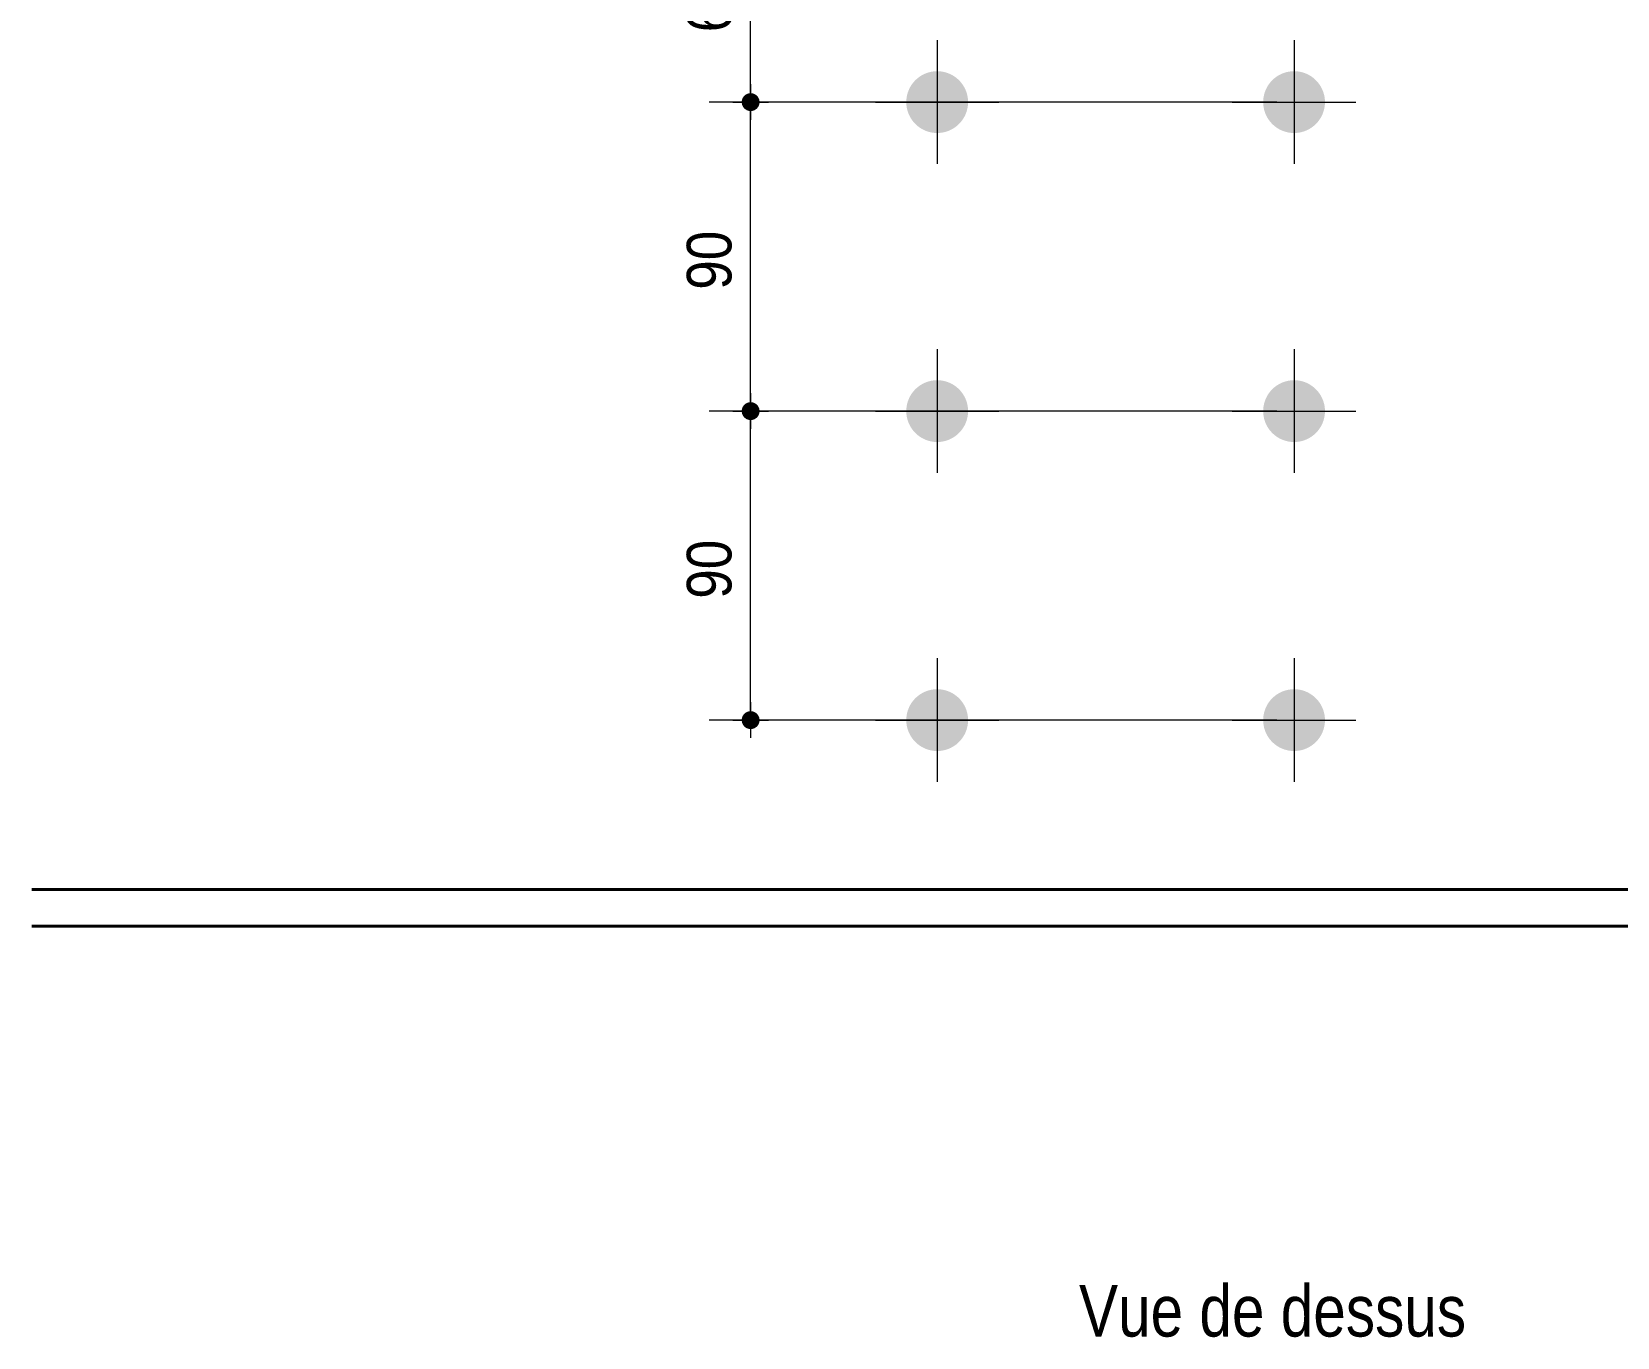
# Model space of a CAD drawing. Header units: millimetres. Extents: x 2 to 410, y 5 to 282.
# Drawn here: x 123.6 to 216, y 142.4 to 218.4 of the extents above; entities that cross this region are included whole.
import ezdxf

# ---------------------------------------------------------------- set-up
doc = ezdxf.new("R2010")
doc.units = ezdxf.units.MM
for name, color, linetype, lineweight in [('Autre type objet', 1, 'Continuous', 0), ('Boulon', 7, 'Continuous', 0), ('Cotation', 7, 'Continuous', 0), ('Piece', 2, 'Continuous', 0)]:
    doc.layers.add(name, color=color, linetype=linetype, lineweight=lineweight)
doc.styles.add('ARIAL', font='ARIAL.TTF')
doc.styles.add('COMIC_SANS_MS', font='COMIC.TTF')

# ---------------------------------------------------------------- blocks, each defined once
blk = doc.blocks.new('*A1')
at = {"layer": 'Boulon'}
for points in [[(178.183, 214.287), (178.181, 214.243), (178.179, 214.199), (178.175, 214.155), (178.17, 214.111), (178.164, 214.067), (178.157, 214.024), (178.149, 213.98), (178.14, 213.937), (178.129, 213.894), (178.118, 213.851), (178.106, 213.809), (178.093, 213.767), (178.078, 213.725), (178.063, 213.684), (178.046, 213.643), (178.029, 213.602), (178.011, 213.562), (177.991, 213.522), (177.971, 213.483), (177.95, 213.444), (177.927, 213.406), (177.904, 213.368), (177.88, 213.331), (177.855, 213.295), (177.829, 213.259), (177.802, 213.224), (177.775, 213.189), (177.746, 213.156), (177.717, 213.123), (177.687, 213.09), (177.656, 213.059), (177.625, 213.028), (177.592, 212.998), (177.559, 212.968), (177.525, 212.94), (177.491, 212.912), (177.456, 212.886), (177.42, 212.86), (177.383, 212.835), (177.346, 212.811), (177.309, 212.787), (177.271, 212.765), (177.232, 212.744), (177.193, 212.724), (177.153, 212.704), (177.113, 212.686), (177.072, 212.668), (177.031, 212.652), (176.99, 212.637), (176.948, 212.622), (176.906, 212.609), (176.863, 212.597), (176.821, 212.585), (176.778, 212.575), (176.735, 212.566), (176.691, 212.558), (176.647, 212.551), (176.604, 212.545), (176.56, 212.54), (176.516, 212.536), (176.472, 212.534), (176.428, 212.532), (176.383, 212.531), (176.339, 212.532), (176.295, 212.534), (176.251, 212.536), (176.207, 212.54), (176.163, 212.545), (176.119, 212.551), (176.076, 212.558), (176.032, 212.566), (175.989, 212.575), (175.946, 212.585), (175.903, 212.597), (175.861, 212.609), (175.819, 212.622), (175.777, 212.637), (175.736, 212.652), (175.695, 212.668), (175.654, 212.686), (175.614, 212.704), (175.574, 212.724), (175.535, 212.744), (175.496, 212.765), (175.458, 212.787), (175.42, 212.811), (175.383, 212.835), (175.347, 212.86), (175.311, 212.886), (175.276, 212.912), (175.241, 212.94), (175.208, 212.968), (175.175, 212.998), (175.142, 213.028), (175.111, 213.059), (175.08, 213.09), (175.05, 213.123), (175.02, 213.156), (174.992, 213.189), (174.964, 213.224), (174.938, 213.259), (174.912, 213.295), (174.887, 213.331), (174.863, 213.368), (174.839, 213.406), (174.817, 213.444), (174.796, 213.483), (174.776, 213.522), (174.756, 213.562), (174.738, 213.602), (174.72, 213.643), (174.704, 213.684), (174.689, 213.725), (174.674, 213.767), (174.661, 213.809), (174.649, 213.851), (174.637, 213.894), (174.627, 213.937), (174.618, 213.98), (174.61, 214.024), (174.603, 214.067), (174.597, 214.111), (174.592, 214.155), (174.588, 214.199), (174.586, 214.243), (174.584, 214.287), (174.583, 214.331), (174.584, 214.376), (174.586, 214.42), (174.588, 214.464), (174.592, 214.508), (174.597, 214.552), (174.603, 214.595), (174.61, 214.639), (174.618, 214.682), (174.627, 214.726), (174.637, 214.769), (174.649, 214.811), (174.661, 214.854), (174.674, 214.896), (174.689, 214.938), (174.704, 214.979), (174.72, 215.02), (174.738, 215.061), (174.756, 215.101), (174.776, 215.141), (174.796, 215.18), (174.817, 215.219), (174.839, 215.257), (174.863, 215.294), (174.887, 215.331), (174.912, 215.368), (174.938, 215.404), (174.964, 215.439), (174.992, 215.473), (175.02, 215.507), (175.05, 215.54), (175.08, 215.573), (175.111, 215.604), (175.142, 215.635), (175.175, 215.665), (175.208, 215.694), (175.241, 215.723), (175.276, 215.75), (175.311, 215.777), (175.347, 215.803), (175.383, 215.828), (175.42, 215.852), (175.458, 215.875), (175.496, 215.897), (175.535, 215.919), (175.574, 215.939), (175.614, 215.959), (175.654, 215.977), (175.695, 215.994), (175.736, 216.011), (175.777, 216.026), (175.819, 216.04), (175.861, 216.054), (175.903, 216.066), (175.946, 216.077), (175.989, 216.088), (176.032, 216.097), (176.076, 216.105), (176.119, 216.112), (176.163, 216.118), (176.207, 216.123), (176.251, 216.126), (176.295, 216.129), (176.339, 216.131), (176.383, 216.131), (176.428, 216.131), (176.472, 216.129), (176.516, 216.126), (176.56, 216.123), (176.604, 216.118), (176.647, 216.112), (176.691, 216.105), (176.735, 216.097), (176.778, 216.088), (176.821, 216.077), (176.863, 216.066), (176.906, 216.054), (176.948, 216.04), (176.99, 216.026), (177.031, 216.011), (177.072, 215.994), (177.113, 215.977), (177.153, 215.959), (177.193, 215.939), (177.232, 215.919), (177.271, 215.897), (177.309, 215.875), (177.346, 215.852), (177.383, 215.828), (177.42, 215.803), (177.456, 215.777), (177.491, 215.75), (177.525, 215.723), (177.559, 215.694), (177.592, 215.665), (177.625, 215.635), (177.656, 215.604), (177.687, 215.573), (177.717, 215.54), (177.746, 215.507), (177.775, 215.473), (177.802, 215.439), (177.829, 215.404), (177.855, 215.368), (177.88, 215.331), (177.904, 215.294), (177.927, 215.257), (177.95, 215.219), (177.971, 215.18), (177.991, 215.141), (178.011, 215.101), (178.029, 215.061), (178.046, 215.02), (178.063, 214.979), (178.078, 214.938), (178.093, 214.896), (178.106, 214.854), (178.118, 214.811), (178.129, 214.769), (178.14, 214.726), (178.149, 214.682), (178.157, 214.639), (178.164, 214.595), (178.17, 214.552), (178.175, 214.508), (178.179, 214.464), (178.181, 214.42), (178.183, 214.376), (178.183, 214.331)], [(178.183, 196.287), (178.181, 196.243), (178.179, 196.199), (178.175, 196.155), (178.17, 196.111), (178.164, 196.067), (178.157, 196.024), (178.149, 195.98), (178.14, 195.937), (178.129, 195.894), (178.118, 195.851), (178.106, 195.809), (178.093, 195.767), (178.078, 195.725), (178.063, 195.684), (178.046, 195.643), (178.029, 195.602), (178.011, 195.562), (177.991, 195.522), (177.971, 195.483), (177.95, 195.444), (177.927, 195.406), (177.904, 195.368), (177.88, 195.331), (177.855, 195.295), (177.829, 195.259), (177.802, 195.224), (177.775, 195.189), (177.746, 195.156), (177.717, 195.123), (177.687, 195.09), (177.656, 195.059), (177.625, 195.028), (177.592, 194.998), (177.559, 194.968), (177.525, 194.94), (177.491, 194.912), (177.456, 194.886), (177.42, 194.86), (177.383, 194.835), (177.346, 194.811), (177.309, 194.787), (177.271, 194.765), (177.232, 194.744), (177.193, 194.724), (177.153, 194.704), (177.113, 194.686), (177.072, 194.668), (177.031, 194.652), (176.99, 194.637), (176.948, 194.622), (176.906, 194.609), (176.863, 194.597), (176.821, 194.585), (176.778, 194.575), (176.735, 194.566), (176.691, 194.558), (176.647, 194.551), (176.604, 194.545), (176.56, 194.54), (176.516, 194.536), (176.472, 194.534), (176.428, 194.532), (176.383, 194.531), (176.339, 194.532), (176.295, 194.534), (176.251, 194.536), (176.207, 194.54), (176.163, 194.545), (176.119, 194.551), (176.076, 194.558), (176.032, 194.566), (175.989, 194.575), (175.946, 194.585), (175.903, 194.597), (175.861, 194.609), (175.819, 194.622), (175.777, 194.637), (175.736, 194.652), (175.695, 194.668), (175.654, 194.686), (175.614, 194.704), (175.574, 194.724), (175.535, 194.744), (175.496, 194.765), (175.458, 194.787), (175.42, 194.811), (175.383, 194.835), (175.347, 194.86), (175.311, 194.886), (175.276, 194.912), (175.241, 194.94), (175.208, 194.968), (175.175, 194.998), (175.142, 195.028), (175.111, 195.059), (175.08, 195.09), (175.05, 195.123), (175.02, 195.156), (174.992, 195.189), (174.964, 195.224), (174.938, 195.259), (174.912, 195.295), (174.887, 195.331), (174.863, 195.368), (174.839, 195.406), (174.817, 195.444), (174.796, 195.483), (174.776, 195.522), (174.756, 195.562), (174.738, 195.602), (174.72, 195.643), (174.704, 195.684), (174.689, 195.725), (174.674, 195.767), (174.661, 195.809), (174.649, 195.851), (174.637, 195.894), (174.627, 195.937), (174.618, 195.98), (174.61, 196.024), (174.603, 196.067), (174.597, 196.111), (174.592, 196.155), (174.588, 196.199), (174.586, 196.243), (174.584, 196.287), (174.583, 196.331), (174.584, 196.376), (174.586, 196.42), (174.588, 196.464), (174.592, 196.508), (174.597, 196.552), (174.603, 196.595), (174.61, 196.639), (174.618, 196.682), (174.627, 196.726), (174.637, 196.769), (174.649, 196.811), (174.661, 196.854), (174.674, 196.896), (174.689, 196.938), (174.704, 196.979), (174.72, 197.02), (174.738, 197.061), (174.756, 197.101), (174.776, 197.141), (174.796, 197.18), (174.817, 197.219), (174.839, 197.257), (174.863, 197.294), (174.887, 197.331), (174.912, 197.368), (174.938, 197.404), (174.964, 197.439), (174.992, 197.473), (175.02, 197.507), (175.05, 197.54), (175.08, 197.573), (175.111, 197.604), (175.142, 197.635), (175.175, 197.665), (175.208, 197.694), (175.241, 197.723), (175.276, 197.75), (175.311, 197.777), (175.347, 197.803), (175.383, 197.828), (175.42, 197.852), (175.458, 197.875), (175.496, 197.897), (175.535, 197.919), (175.574, 197.939), (175.614, 197.959), (175.654, 197.977), (175.695, 197.994), (175.736, 198.011), (175.777, 198.026), (175.819, 198.04), (175.861, 198.054), (175.903, 198.066), (175.946, 198.077), (175.989, 198.088), (176.032, 198.097), (176.076, 198.105), (176.119, 198.112), (176.163, 198.118), (176.207, 198.123), (176.251, 198.126), (176.295, 198.129), (176.339, 198.131), (176.383, 198.131), (176.428, 198.131), (176.472, 198.129), (176.516, 198.126), (176.56, 198.123), (176.604, 198.118), (176.647, 198.112), (176.691, 198.105), (176.735, 198.097), (176.778, 198.088), (176.821, 198.077), (176.863, 198.066), (176.906, 198.054), (176.948, 198.04), (176.99, 198.026), (177.031, 198.011), (177.072, 197.994), (177.113, 197.977), (177.153, 197.959), (177.193, 197.939), (177.232, 197.919), (177.271, 197.897), (177.309, 197.875), (177.346, 197.852), (177.383, 197.828), (177.42, 197.803), (177.456, 197.777), (177.491, 197.75), (177.525, 197.723), (177.559, 197.694), (177.592, 197.665), (177.625, 197.635), (177.656, 197.604), (177.687, 197.573), (177.717, 197.54), (177.746, 197.507), (177.775, 197.473), (177.802, 197.439), (177.829, 197.404), (177.855, 197.368), (177.88, 197.331), (177.904, 197.294), (177.927, 197.257), (177.95, 197.219), (177.971, 197.18), (177.991, 197.141), (178.011, 197.101), (178.029, 197.061), (178.046, 197.02), (178.063, 196.979), (178.078, 196.938), (178.093, 196.896), (178.106, 196.854), (178.118, 196.811), (178.129, 196.769), (178.14, 196.726), (178.149, 196.682), (178.157, 196.639), (178.164, 196.595), (178.17, 196.552), (178.175, 196.508), (178.179, 196.464), (178.181, 196.42), (178.183, 196.376), (178.183, 196.331)], [(178.183, 178.287), (178.181, 178.243), (178.179, 178.199), (178.175, 178.155), (178.17, 178.111), (178.164, 178.067), (178.157, 178.024), (178.149, 177.98), (178.14, 177.937), (178.129, 177.894), (178.118, 177.851), (178.106, 177.809), (178.093, 177.767), (178.078, 177.725), (178.063, 177.684), (178.046, 177.643), (178.029, 177.602), (178.011, 177.562), (177.991, 177.522), (177.971, 177.483), (177.95, 177.444), (177.927, 177.406), (177.904, 177.368), (177.88, 177.331), (177.855, 177.295), (177.829, 177.259), (177.802, 177.224), (177.775, 177.189), (177.746, 177.156), (177.717, 177.123), (177.687, 177.09), (177.656, 177.059), (177.625, 177.028), (177.592, 176.998), (177.559, 176.968), (177.525, 176.94), (177.491, 176.912), (177.456, 176.886), (177.42, 176.86), (177.383, 176.835), (177.346, 176.811), (177.309, 176.787), (177.271, 176.765), (177.232, 176.744), (177.193, 176.724), (177.153, 176.704), (177.113, 176.686), (177.072, 176.668), (177.031, 176.652), (176.99, 176.637), (176.948, 176.622), (176.906, 176.609), (176.863, 176.597), (176.821, 176.585), (176.778, 176.575), (176.735, 176.566), (176.691, 176.558), (176.647, 176.551), (176.604, 176.545), (176.56, 176.54), (176.516, 176.536), (176.472, 176.534), (176.428, 176.532), (176.383, 176.531), (176.339, 176.532), (176.295, 176.534), (176.251, 176.536), (176.207, 176.54), (176.163, 176.545), (176.119, 176.551), (176.076, 176.558), (176.032, 176.566), (175.989, 176.575), (175.946, 176.585), (175.903, 176.597), (175.861, 176.609), (175.819, 176.622), (175.777, 176.637), (175.736, 176.652), (175.695, 176.668), (175.654, 176.686), (175.614, 176.704), (175.574, 176.724), (175.535, 176.744), (175.496, 176.765), (175.458, 176.787), (175.42, 176.811), (175.383, 176.835), (175.347, 176.86), (175.311, 176.886), (175.276, 176.912), (175.241, 176.94), (175.208, 176.968), (175.175, 176.998), (175.142, 177.028), (175.111, 177.059), (175.08, 177.09), (175.05, 177.123), (175.02, 177.156), (174.992, 177.189), (174.964, 177.224), (174.938, 177.259), (174.912, 177.295), (174.887, 177.331), (174.863, 177.368), (174.839, 177.406), (174.817, 177.444), (174.796, 177.483), (174.776, 177.522), (174.756, 177.562), (174.738, 177.602), (174.72, 177.643), (174.704, 177.684), (174.689, 177.725), (174.674, 177.767), (174.661, 177.809), (174.649, 177.851), (174.637, 177.894), (174.627, 177.937), (174.618, 177.98), (174.61, 178.024), (174.603, 178.067), (174.597, 178.111), (174.592, 178.155), (174.588, 178.199), (174.586, 178.243), (174.584, 178.287), (174.583, 178.331), (174.584, 178.376), (174.586, 178.42), (174.588, 178.464), (174.592, 178.508), (174.597, 178.552), (174.603, 178.595), (174.61, 178.639), (174.618, 178.682), (174.627, 178.726), (174.637, 178.769), (174.649, 178.811), (174.661, 178.854), (174.674, 178.896), (174.689, 178.938), (174.704, 178.979), (174.72, 179.02), (174.738, 179.061), (174.756, 179.101), (174.776, 179.141), (174.796, 179.18), (174.817, 179.219), (174.839, 179.257), (174.863, 179.294), (174.887, 179.331), (174.912, 179.368), (174.938, 179.404), (174.964, 179.439), (174.992, 179.473), (175.02, 179.507), (175.05, 179.54), (175.08, 179.573), (175.111, 179.604), (175.142, 179.635), (175.175, 179.665), (175.208, 179.694), (175.241, 179.723), (175.276, 179.75), (175.311, 179.777), (175.347, 179.803), (175.383, 179.828), (175.42, 179.852), (175.458, 179.875), (175.496, 179.897), (175.535, 179.919), (175.574, 179.939), (175.614, 179.959), (175.654, 179.977), (175.695, 179.994), (175.736, 180.011), (175.777, 180.026), (175.819, 180.04), (175.861, 180.054), (175.903, 180.066), (175.946, 180.077), (175.989, 180.088), (176.032, 180.097), (176.076, 180.105), (176.119, 180.112), (176.163, 180.118), (176.207, 180.123), (176.251, 180.126), (176.295, 180.129), (176.339, 180.131), (176.383, 180.131), (176.428, 180.131), (176.472, 180.129), (176.516, 180.126), (176.56, 180.123), (176.604, 180.118), (176.647, 180.112), (176.691, 180.105), (176.735, 180.097), (176.778, 180.088), (176.821, 180.077), (176.863, 180.066), (176.906, 180.054), (176.948, 180.04), (176.99, 180.026), (177.031, 180.011), (177.072, 179.994), (177.113, 179.977), (177.153, 179.959), (177.193, 179.939), (177.232, 179.919), (177.271, 179.897), (177.309, 179.875), (177.346, 179.852), (177.383, 179.828), (177.42, 179.803), (177.456, 179.777), (177.491, 179.75), (177.525, 179.723), (177.559, 179.694), (177.592, 179.665), (177.625, 179.635), (177.656, 179.604), (177.687, 179.573), (177.717, 179.54), (177.746, 179.507), (177.775, 179.473), (177.802, 179.439), (177.829, 179.404), (177.855, 179.368), (177.88, 179.331), (177.904, 179.294), (177.927, 179.257), (177.95, 179.219), (177.971, 179.18), (177.991, 179.141), (178.011, 179.101), (178.029, 179.061), (178.046, 179.02), (178.063, 178.979), (178.078, 178.938), (178.093, 178.896), (178.106, 178.854), (178.118, 178.811), (178.129, 178.769), (178.14, 178.726), (178.149, 178.682), (178.157, 178.639), (178.164, 178.595), (178.17, 178.552), (178.175, 178.508), (178.179, 178.464), (178.181, 178.42), (178.183, 178.376), (178.183, 178.331)]]:
    blk.add_hatch(color=256, dxfattribs=at).paths.add_polyline_path(points, flags=17)
at = {"layer": 'Boulon', "linetype": 'Continuous', "lineweight": 0}
for p, q in [((176.383, 217.931), (176.383, 210.731)), ((172.783, 214.331), (179.983, 214.331)), ((176.383, 199.931), (176.383, 192.731)), ((172.783, 196.331), (179.983, 196.331)), ((176.383, 181.931), (176.383, 174.731)), ((172.783, 178.331), (179.983, 178.331))]:
    blk.add_line(p, q, dxfattribs=at)
blk = doc.blocks.new('*A2')
at = {"layer": 'Boulon'}
for points in [[(198.983, 214.287), (198.981, 214.243), (198.979, 214.199), (198.975, 214.155), (198.97, 214.111), (198.964, 214.067), (198.957, 214.024), (198.949, 213.98), (198.94, 213.937), (198.929, 213.894), (198.918, 213.851), (198.906, 213.809), (198.893, 213.767), (198.878, 213.725), (198.863, 213.684), (198.846, 213.643), (198.829, 213.602), (198.811, 213.562), (198.791, 213.522), (198.771, 213.483), (198.75, 213.444), (198.727, 213.406), (198.704, 213.368), (198.68, 213.331), (198.655, 213.295), (198.629, 213.259), (198.602, 213.224), (198.575, 213.189), (198.546, 213.156), (198.517, 213.123), (198.487, 213.09), (198.456, 213.059), (198.425, 213.028), (198.392, 212.998), (198.359, 212.968), (198.325, 212.94), (198.291, 212.912), (198.256, 212.886), (198.22, 212.86), (198.183, 212.835), (198.146, 212.811), (198.109, 212.787), (198.071, 212.765), (198.032, 212.744), (197.993, 212.724), (197.953, 212.704), (197.913, 212.686), (197.872, 212.668), (197.831, 212.652), (197.79, 212.637), (197.748, 212.622), (197.706, 212.609), (197.663, 212.597), (197.621, 212.585), (197.578, 212.575), (197.535, 212.566), (197.491, 212.558), (197.447, 212.551), (197.404, 212.545), (197.36, 212.54), (197.316, 212.536), (197.272, 212.534), (197.228, 212.532), (197.183, 212.531), (197.139, 212.532), (197.095, 212.534), (197.051, 212.536), (197.007, 212.54), (196.963, 212.545), (196.919, 212.551), (196.876, 212.558), (196.832, 212.566), (196.789, 212.575), (196.746, 212.585), (196.703, 212.597), (196.661, 212.609), (196.619, 212.622), (196.577, 212.637), (196.536, 212.652), (196.495, 212.668), (196.454, 212.686), (196.414, 212.704), (196.374, 212.724), (196.335, 212.744), (196.296, 212.765), (196.258, 212.787), (196.22, 212.811), (196.183, 212.835), (196.147, 212.86), (196.111, 212.886), (196.076, 212.912), (196.041, 212.94), (196.008, 212.968), (195.975, 212.998), (195.942, 213.028), (195.911, 213.059), (195.88, 213.09), (195.85, 213.123), (195.82, 213.156), (195.792, 213.189), (195.764, 213.224), (195.738, 213.259), (195.712, 213.295), (195.687, 213.331), (195.663, 213.368), (195.639, 213.406), (195.617, 213.444), (195.596, 213.483), (195.576, 213.522), (195.556, 213.562), (195.538, 213.602), (195.52, 213.643), (195.504, 213.684), (195.489, 213.725), (195.474, 213.767), (195.461, 213.809), (195.449, 213.851), (195.437, 213.894), (195.427, 213.937), (195.418, 213.98), (195.41, 214.024), (195.403, 214.067), (195.397, 214.111), (195.392, 214.155), (195.388, 214.199), (195.386, 214.243), (195.384, 214.287), (195.383, 214.331), (195.384, 214.376), (195.386, 214.42), (195.388, 214.464), (195.392, 214.508), (195.397, 214.552), (195.403, 214.595), (195.41, 214.639), (195.418, 214.682), (195.427, 214.726), (195.437, 214.769), (195.449, 214.811), (195.461, 214.854), (195.474, 214.896), (195.489, 214.938), (195.504, 214.979), (195.52, 215.02), (195.538, 215.061), (195.556, 215.101), (195.576, 215.141), (195.596, 215.18), (195.617, 215.219), (195.639, 215.257), (195.663, 215.294), (195.687, 215.331), (195.712, 215.368), (195.738, 215.404), (195.764, 215.439), (195.792, 215.473), (195.82, 215.507), (195.85, 215.54), (195.88, 215.573), (195.911, 215.604), (195.942, 215.635), (195.975, 215.665), (196.008, 215.694), (196.041, 215.723), (196.076, 215.75), (196.111, 215.777), (196.147, 215.803), (196.183, 215.828), (196.22, 215.852), (196.258, 215.875), (196.296, 215.897), (196.335, 215.919), (196.374, 215.939), (196.414, 215.959), (196.454, 215.977), (196.495, 215.994), (196.536, 216.011), (196.577, 216.026), (196.619, 216.04), (196.661, 216.054), (196.703, 216.066), (196.746, 216.077), (196.789, 216.088), (196.832, 216.097), (196.876, 216.105), (196.919, 216.112), (196.963, 216.118), (197.007, 216.123), (197.051, 216.126), (197.095, 216.129), (197.139, 216.131), (197.183, 216.131), (197.228, 216.131), (197.272, 216.129), (197.316, 216.126), (197.36, 216.123), (197.404, 216.118), (197.447, 216.112), (197.491, 216.105), (197.535, 216.097), (197.578, 216.088), (197.621, 216.077), (197.663, 216.066), (197.706, 216.054), (197.748, 216.04), (197.79, 216.026), (197.831, 216.011), (197.872, 215.994), (197.913, 215.977), (197.953, 215.959), (197.993, 215.939), (198.032, 215.919), (198.071, 215.897), (198.109, 215.875), (198.146, 215.852), (198.183, 215.828), (198.22, 215.803), (198.256, 215.777), (198.291, 215.75), (198.325, 215.723), (198.359, 215.694), (198.392, 215.665), (198.425, 215.635), (198.456, 215.604), (198.487, 215.573), (198.517, 215.54), (198.546, 215.507), (198.575, 215.473), (198.602, 215.439), (198.629, 215.404), (198.655, 215.368), (198.68, 215.331), (198.704, 215.294), (198.727, 215.257), (198.75, 215.219), (198.771, 215.18), (198.791, 215.141), (198.811, 215.101), (198.829, 215.061), (198.846, 215.02), (198.863, 214.979), (198.878, 214.938), (198.893, 214.896), (198.906, 214.854), (198.918, 214.811), (198.929, 214.769), (198.94, 214.726), (198.949, 214.682), (198.957, 214.639), (198.964, 214.595), (198.97, 214.552), (198.975, 214.508), (198.979, 214.464), (198.981, 214.42), (198.983, 214.376), (198.983, 214.331)], [(198.983, 196.287), (198.981, 196.243), (198.979, 196.199), (198.975, 196.155), (198.97, 196.111), (198.964, 196.067), (198.957, 196.024), (198.949, 195.98), (198.94, 195.937), (198.929, 195.894), (198.918, 195.851), (198.906, 195.809), (198.893, 195.767), (198.878, 195.725), (198.863, 195.684), (198.846, 195.643), (198.829, 195.602), (198.811, 195.562), (198.791, 195.522), (198.771, 195.483), (198.75, 195.444), (198.727, 195.406), (198.704, 195.368), (198.68, 195.331), (198.655, 195.295), (198.629, 195.259), (198.602, 195.224), (198.575, 195.189), (198.546, 195.156), (198.517, 195.123), (198.487, 195.09), (198.456, 195.059), (198.425, 195.028), (198.392, 194.998), (198.359, 194.968), (198.325, 194.94), (198.291, 194.912), (198.256, 194.886), (198.22, 194.86), (198.183, 194.835), (198.146, 194.811), (198.109, 194.787), (198.071, 194.765), (198.032, 194.744), (197.993, 194.724), (197.953, 194.704), (197.913, 194.686), (197.872, 194.668), (197.831, 194.652), (197.79, 194.637), (197.748, 194.622), (197.706, 194.609), (197.663, 194.597), (197.621, 194.585), (197.578, 194.575), (197.535, 194.566), (197.491, 194.558), (197.447, 194.551), (197.404, 194.545), (197.36, 194.54), (197.316, 194.536), (197.272, 194.534), (197.228, 194.532), (197.183, 194.531), (197.139, 194.532), (197.095, 194.534), (197.051, 194.536), (197.007, 194.54), (196.963, 194.545), (196.919, 194.551), (196.876, 194.558), (196.832, 194.566), (196.789, 194.575), (196.746, 194.585), (196.703, 194.597), (196.661, 194.609), (196.619, 194.622), (196.577, 194.637), (196.536, 194.652), (196.495, 194.668), (196.454, 194.686), (196.414, 194.704), (196.374, 194.724), (196.335, 194.744), (196.296, 194.765), (196.258, 194.787), (196.22, 194.811), (196.183, 194.835), (196.147, 194.86), (196.111, 194.886), (196.076, 194.912), (196.041, 194.94), (196.008, 194.968), (195.975, 194.998), (195.942, 195.028), (195.911, 195.059), (195.88, 195.09), (195.85, 195.123), (195.82, 195.156), (195.792, 195.189), (195.764, 195.224), (195.738, 195.259), (195.712, 195.295), (195.687, 195.331), (195.663, 195.368), (195.639, 195.406), (195.617, 195.444), (195.596, 195.483), (195.576, 195.522), (195.556, 195.562), (195.538, 195.602), (195.52, 195.643), (195.504, 195.684), (195.489, 195.725), (195.474, 195.767), (195.461, 195.809), (195.449, 195.851), (195.437, 195.894), (195.427, 195.937), (195.418, 195.98), (195.41, 196.024), (195.403, 196.067), (195.397, 196.111), (195.392, 196.155), (195.388, 196.199), (195.386, 196.243), (195.384, 196.287), (195.383, 196.331), (195.384, 196.376), (195.386, 196.42), (195.388, 196.464), (195.392, 196.508), (195.397, 196.552), (195.403, 196.595), (195.41, 196.639), (195.418, 196.682), (195.427, 196.726), (195.437, 196.769), (195.449, 196.811), (195.461, 196.854), (195.474, 196.896), (195.489, 196.938), (195.504, 196.979), (195.52, 197.02), (195.538, 197.061), (195.556, 197.101), (195.576, 197.141), (195.596, 197.18), (195.617, 197.219), (195.639, 197.257), (195.663, 197.294), (195.687, 197.331), (195.712, 197.368), (195.738, 197.404), (195.764, 197.439), (195.792, 197.473), (195.82, 197.507), (195.85, 197.54), (195.88, 197.573), (195.911, 197.604), (195.942, 197.635), (195.975, 197.665), (196.008, 197.694), (196.041, 197.723), (196.076, 197.75), (196.111, 197.777), (196.147, 197.803), (196.183, 197.828), (196.22, 197.852), (196.258, 197.875), (196.296, 197.897), (196.335, 197.919), (196.374, 197.939), (196.414, 197.959), (196.454, 197.977), (196.495, 197.994), (196.536, 198.011), (196.577, 198.026), (196.619, 198.04), (196.661, 198.054), (196.703, 198.066), (196.746, 198.077), (196.789, 198.088), (196.832, 198.097), (196.876, 198.105), (196.919, 198.112), (196.963, 198.118), (197.007, 198.123), (197.051, 198.126), (197.095, 198.129), (197.139, 198.131), (197.183, 198.131), (197.228, 198.131), (197.272, 198.129), (197.316, 198.126), (197.36, 198.123), (197.404, 198.118), (197.447, 198.112), (197.491, 198.105), (197.535, 198.097), (197.578, 198.088), (197.621, 198.077), (197.663, 198.066), (197.706, 198.054), (197.748, 198.04), (197.79, 198.026), (197.831, 198.011), (197.872, 197.994), (197.913, 197.977), (197.953, 197.959), (197.993, 197.939), (198.032, 197.919), (198.071, 197.897), (198.109, 197.875), (198.146, 197.852), (198.183, 197.828), (198.22, 197.803), (198.256, 197.777), (198.291, 197.75), (198.325, 197.723), (198.359, 197.694), (198.392, 197.665), (198.425, 197.635), (198.456, 197.604), (198.487, 197.573), (198.517, 197.54), (198.546, 197.507), (198.575, 197.473), (198.602, 197.439), (198.629, 197.404), (198.655, 197.368), (198.68, 197.331), (198.704, 197.294), (198.727, 197.257), (198.75, 197.219), (198.771, 197.18), (198.791, 197.141), (198.811, 197.101), (198.829, 197.061), (198.846, 197.02), (198.863, 196.979), (198.878, 196.938), (198.893, 196.896), (198.906, 196.854), (198.918, 196.811), (198.929, 196.769), (198.94, 196.726), (198.949, 196.682), (198.957, 196.639), (198.964, 196.595), (198.97, 196.552), (198.975, 196.508), (198.979, 196.464), (198.981, 196.42), (198.983, 196.376), (198.983, 196.331)], [(198.983, 178.287), (198.981, 178.243), (198.979, 178.199), (198.975, 178.155), (198.97, 178.111), (198.964, 178.067), (198.957, 178.024), (198.949, 177.98), (198.94, 177.937), (198.929, 177.894), (198.918, 177.851), (198.906, 177.809), (198.893, 177.767), (198.878, 177.725), (198.863, 177.684), (198.846, 177.643), (198.829, 177.602), (198.811, 177.562), (198.791, 177.522), (198.771, 177.483), (198.75, 177.444), (198.727, 177.406), (198.704, 177.368), (198.68, 177.331), (198.655, 177.295), (198.629, 177.259), (198.602, 177.224), (198.575, 177.189), (198.546, 177.156), (198.517, 177.123), (198.487, 177.09), (198.456, 177.059), (198.425, 177.028), (198.392, 176.998), (198.359, 176.968), (198.325, 176.94), (198.291, 176.912), (198.256, 176.886), (198.22, 176.86), (198.183, 176.835), (198.146, 176.811), (198.109, 176.787), (198.071, 176.765), (198.032, 176.744), (197.993, 176.724), (197.953, 176.704), (197.913, 176.686), (197.872, 176.668), (197.831, 176.652), (197.79, 176.637), (197.748, 176.622), (197.706, 176.609), (197.663, 176.597), (197.621, 176.585), (197.578, 176.575), (197.535, 176.566), (197.491, 176.558), (197.447, 176.551), (197.404, 176.545), (197.36, 176.54), (197.316, 176.536), (197.272, 176.534), (197.228, 176.532), (197.183, 176.531), (197.139, 176.532), (197.095, 176.534), (197.051, 176.536), (197.007, 176.54), (196.963, 176.545), (196.919, 176.551), (196.876, 176.558), (196.832, 176.566), (196.789, 176.575), (196.746, 176.585), (196.703, 176.597), (196.661, 176.609), (196.619, 176.622), (196.577, 176.637), (196.536, 176.652), (196.495, 176.668), (196.454, 176.686), (196.414, 176.704), (196.374, 176.724), (196.335, 176.744), (196.296, 176.765), (196.258, 176.787), (196.22, 176.811), (196.183, 176.835), (196.147, 176.86), (196.111, 176.886), (196.076, 176.912), (196.041, 176.94), (196.008, 176.968), (195.975, 176.998), (195.942, 177.028), (195.911, 177.059), (195.88, 177.09), (195.85, 177.123), (195.82, 177.156), (195.792, 177.189), (195.764, 177.224), (195.738, 177.259), (195.712, 177.295), (195.687, 177.331), (195.663, 177.368), (195.639, 177.406), (195.617, 177.444), (195.596, 177.483), (195.576, 177.522), (195.556, 177.562), (195.538, 177.602), (195.52, 177.643), (195.504, 177.684), (195.489, 177.725), (195.474, 177.767), (195.461, 177.809), (195.449, 177.851), (195.437, 177.894), (195.427, 177.937), (195.418, 177.98), (195.41, 178.024), (195.403, 178.067), (195.397, 178.111), (195.392, 178.155), (195.388, 178.199), (195.386, 178.243), (195.384, 178.287), (195.383, 178.331), (195.384, 178.376), (195.386, 178.42), (195.388, 178.464), (195.392, 178.508), (195.397, 178.552), (195.403, 178.595), (195.41, 178.639), (195.418, 178.682), (195.427, 178.726), (195.437, 178.769), (195.449, 178.811), (195.461, 178.854), (195.474, 178.896), (195.489, 178.938), (195.504, 178.979), (195.52, 179.02), (195.538, 179.061), (195.556, 179.101), (195.576, 179.141), (195.596, 179.18), (195.617, 179.219), (195.639, 179.257), (195.663, 179.294), (195.687, 179.331), (195.712, 179.368), (195.738, 179.404), (195.764, 179.439), (195.792, 179.473), (195.82, 179.507), (195.85, 179.54), (195.88, 179.573), (195.911, 179.604), (195.942, 179.635), (195.975, 179.665), (196.008, 179.694), (196.041, 179.723), (196.076, 179.75), (196.111, 179.777), (196.147, 179.803), (196.183, 179.828), (196.22, 179.852), (196.258, 179.875), (196.296, 179.897), (196.335, 179.919), (196.374, 179.939), (196.414, 179.959), (196.454, 179.977), (196.495, 179.994), (196.536, 180.011), (196.577, 180.026), (196.619, 180.04), (196.661, 180.054), (196.703, 180.066), (196.746, 180.077), (196.789, 180.088), (196.832, 180.097), (196.876, 180.105), (196.919, 180.112), (196.963, 180.118), (197.007, 180.123), (197.051, 180.126), (197.095, 180.129), (197.139, 180.131), (197.183, 180.131), (197.228, 180.131), (197.272, 180.129), (197.316, 180.126), (197.36, 180.123), (197.404, 180.118), (197.447, 180.112), (197.491, 180.105), (197.535, 180.097), (197.578, 180.088), (197.621, 180.077), (197.663, 180.066), (197.706, 180.054), (197.748, 180.04), (197.79, 180.026), (197.831, 180.011), (197.872, 179.994), (197.913, 179.977), (197.953, 179.959), (197.993, 179.939), (198.032, 179.919), (198.071, 179.897), (198.109, 179.875), (198.146, 179.852), (198.183, 179.828), (198.22, 179.803), (198.256, 179.777), (198.291, 179.75), (198.325, 179.723), (198.359, 179.694), (198.392, 179.665), (198.425, 179.635), (198.456, 179.604), (198.487, 179.573), (198.517, 179.54), (198.546, 179.507), (198.575, 179.473), (198.602, 179.439), (198.629, 179.404), (198.655, 179.368), (198.68, 179.331), (198.704, 179.294), (198.727, 179.257), (198.75, 179.219), (198.771, 179.18), (198.791, 179.141), (198.811, 179.101), (198.829, 179.061), (198.846, 179.02), (198.863, 178.979), (198.878, 178.938), (198.893, 178.896), (198.906, 178.854), (198.918, 178.811), (198.929, 178.769), (198.94, 178.726), (198.949, 178.682), (198.957, 178.639), (198.964, 178.595), (198.97, 178.552), (198.975, 178.508), (198.979, 178.464), (198.981, 178.42), (198.983, 178.376), (198.983, 178.331)]]:
    blk.add_hatch(color=256, dxfattribs=at).paths.add_polyline_path(points, flags=17)
at = {"layer": 'Boulon', "linetype": 'Continuous', "lineweight": 0}
for p, q in [((197.183, 217.931), (197.183, 210.731)), ((193.583, 214.331), (200.783, 214.331)), ((197.183, 199.931), (197.183, 192.731)), ((193.583, 196.331), (200.783, 196.331)), ((197.183, 181.931), (197.183, 174.731)), ((193.583, 178.331), (200.783, 178.331))]:
    blk.add_line(p, q, dxfattribs=at)
blk = doc.blocks.new('*A5')
at = {"layer": 'Piece', "color": 2, "linetype": 'Continuous', "lineweight": 40}
for p, q in [((249.95466, 168.471336), (123.612097, 168.471336)), ((123.612097, 166.331336), (249.95466, 166.331336))]:
    blk.add_line(p, q, dxfattribs=at)
blk = doc.blocks.new('*A29')
at = {"layer": 'Cotation'}
for points in [[(165.487, 195.812), (165.461, 195.814), (165.436, 195.817), (165.411, 195.821), (165.386, 195.827), (165.361, 195.834), (165.337, 195.842), (165.313, 195.851), (165.29, 195.861), (165.267, 195.873), (165.245, 195.885), (165.223, 195.899), (165.202, 195.914), (165.182, 195.929), (165.163, 195.946), (165.145, 195.964), (165.127, 195.982), (165.11, 196.001), (165.095, 196.022), (165.08, 196.042), (165.066, 196.064), (165.054, 196.086), (165.042, 196.109), (165.032, 196.132), (165.023, 196.156), (165.015, 196.18), (165.008, 196.205), (165.002, 196.23), (164.998, 196.255), (164.995, 196.28), (164.993, 196.306), (164.992, 196.331), (164.993, 196.357), (164.995, 196.382), (164.998, 196.408), (165.002, 196.433), (165.008, 196.458), (165.015, 196.482), (165.023, 196.507), (165.032, 196.53), (165.042, 196.554), (165.054, 196.576), (165.066, 196.599), (165.08, 196.62), (165.095, 196.641), (165.11, 196.661), (165.127, 196.681), (165.145, 196.699), (165.163, 196.717), (165.182, 196.733), (165.202, 196.749), (165.223, 196.764), (165.245, 196.777), (165.267, 196.79), (165.29, 196.801), (165.313, 196.812), (165.337, 196.821), (165.361, 196.829), (165.386, 196.836), (165.411, 196.841), (165.436, 196.846), (165.461, 196.849), (165.487, 196.851), (165.512, 196.851), (165.538, 196.851), (165.563, 196.849), (165.589, 196.846), (165.614, 196.841), (165.639, 196.836), (165.663, 196.829), (165.687, 196.821), (165.711, 196.812), (165.735, 196.801), (165.757, 196.79), (165.78, 196.777), (165.801, 196.764), (165.822, 196.749), (165.842, 196.733), (165.861, 196.717), (165.88, 196.699), (165.898, 196.681), (165.914, 196.661), (165.93, 196.641), (165.945, 196.62), (165.958, 196.599), (165.971, 196.576), (165.982, 196.554), (165.993, 196.53), (166.002, 196.507), (166.01, 196.482), (166.017, 196.458), (166.022, 196.433), (166.027, 196.408), (166.03, 196.382), (166.032, 196.357), (166.032, 196.331), (166.032, 196.306), (166.03, 196.28), (166.027, 196.255), (166.022, 196.23), (166.017, 196.205), (166.01, 196.18), (166.002, 196.156), (165.993, 196.132), (165.982, 196.109), (165.971, 196.086), (165.958, 196.064), (165.945, 196.042), (165.93, 196.022), (165.914, 196.001), (165.898, 195.982), (165.88, 195.964), (165.861, 195.946), (165.842, 195.929), (165.822, 195.914), (165.801, 195.899), (165.78, 195.885), (165.757, 195.873), (165.735, 195.861), (165.711, 195.851), (165.687, 195.842), (165.663, 195.834), (165.639, 195.827), (165.614, 195.821), (165.589, 195.817), (165.563, 195.814), (165.538, 195.812), (165.512, 195.811)], [(165.487, 177.812), (165.461, 177.814), (165.436, 177.817), (165.411, 177.821), (165.386, 177.827), (165.361, 177.834), (165.337, 177.842), (165.313, 177.851), (165.29, 177.861), (165.267, 177.873), (165.245, 177.885), (165.223, 177.899), (165.202, 177.914), (165.182, 177.929), (165.163, 177.946), (165.145, 177.964), (165.127, 177.982), (165.11, 178.001), (165.095, 178.022), (165.08, 178.042), (165.066, 178.064), (165.054, 178.086), (165.042, 178.109), (165.032, 178.132), (165.023, 178.156), (165.015, 178.18), (165.008, 178.205), (165.002, 178.23), (164.998, 178.255), (164.995, 178.28), (164.993, 178.306), (164.992, 178.331), (164.993, 178.357), (164.995, 178.382), (164.998, 178.408), (165.002, 178.433), (165.008, 178.458), (165.015, 178.482), (165.023, 178.507), (165.032, 178.53), (165.042, 178.554), (165.054, 178.576), (165.066, 178.599), (165.08, 178.62), (165.095, 178.641), (165.11, 178.661), (165.127, 178.681), (165.145, 178.699), (165.163, 178.717), (165.182, 178.733), (165.202, 178.749), (165.223, 178.764), (165.245, 178.777), (165.267, 178.79), (165.29, 178.801), (165.313, 178.812), (165.337, 178.821), (165.361, 178.829), (165.386, 178.836), (165.411, 178.841), (165.436, 178.846), (165.461, 178.849), (165.487, 178.851), (165.512, 178.851), (165.538, 178.851), (165.563, 178.849), (165.589, 178.846), (165.614, 178.841), (165.639, 178.836), (165.663, 178.829), (165.687, 178.821), (165.711, 178.812), (165.735, 178.801), (165.757, 178.79), (165.78, 178.777), (165.801, 178.764), (165.822, 178.749), (165.842, 178.733), (165.861, 178.717), (165.88, 178.699), (165.898, 178.681), (165.914, 178.661), (165.93, 178.641), (165.945, 178.62), (165.958, 178.599), (165.971, 178.576), (165.982, 178.554), (165.993, 178.53), (166.002, 178.507), (166.01, 178.482), (166.017, 178.458), (166.022, 178.433), (166.027, 178.408), (166.03, 178.382), (166.032, 178.357), (166.032, 178.331), (166.032, 178.306), (166.03, 178.28), (166.027, 178.255), (166.022, 178.23), (166.017, 178.205), (166.01, 178.18), (166.002, 178.156), (165.993, 178.132), (165.982, 178.109), (165.971, 178.086), (165.958, 178.064), (165.945, 178.042), (165.93, 178.022), (165.914, 178.001), (165.898, 177.982), (165.88, 177.964), (165.861, 177.946), (165.842, 177.929), (165.822, 177.914), (165.801, 177.899), (165.78, 177.885), (165.757, 177.873), (165.735, 177.861), (165.711, 177.851), (165.687, 177.842), (165.663, 177.834), (165.639, 177.827), (165.614, 177.821), (165.589, 177.817), (165.563, 177.814), (165.538, 177.812), (165.512, 177.811)]]:
    blk.add_hatch(color=256, dxfattribs=at).paths.add_polyline_path(points, flags=17)
at = {"layer": 'Cotation', "linetype": 'Continuous', "lineweight": 0}
for p, q in [((165.512, 197.371), (165.512, 195.291)), ((165.512, 196.331), (165.512, 197.371)), ((196.183, 196.331), (163.092, 196.331)), ((164.472, 196.331), (166.552, 196.331)), ((165.512, 178.331), (165.512, 196.331)), ((165.512, 179.371), (165.512, 177.291)), ((196.183, 178.331), (163.092, 178.331)), ((164.472, 178.331), (166.552, 178.331)), ((165.512, 178.331), (165.512, 177.291))]:
    blk.add_line(p, q, dxfattribs=at)
at = {"layer": 'Cotation'}
for p in [(165.512, 196.331), (165.512, 178.331)]:
    blk.add_point(p, dxfattribs=at)
at = {"layer": 'Cotation', "style": 'ARIAL', "width": 0.85}
blk.add_text('90', height=2.6, rotation=90.00021, dxfattribs=at).set_placement((164.392, 185.403))
blk = doc.blocks.new('*A30')
at = {"layer": 'Cotation'}
for points in [[(165.487, 213.812), (165.461, 213.814), (165.436, 213.817), (165.411, 213.821), (165.386, 213.827), (165.361, 213.834), (165.337, 213.842), (165.313, 213.851), (165.29, 213.861), (165.267, 213.873), (165.245, 213.885), (165.223, 213.899), (165.202, 213.914), (165.182, 213.929), (165.163, 213.946), (165.145, 213.964), (165.127, 213.982), (165.11, 214.001), (165.095, 214.022), (165.08, 214.042), (165.066, 214.064), (165.054, 214.086), (165.042, 214.109), (165.032, 214.132), (165.023, 214.156), (165.015, 214.18), (165.008, 214.205), (165.002, 214.23), (164.998, 214.255), (164.995, 214.28), (164.993, 214.306), (164.992, 214.331), (164.993, 214.357), (164.995, 214.382), (164.998, 214.408), (165.002, 214.433), (165.008, 214.458), (165.015, 214.482), (165.023, 214.507), (165.032, 214.53), (165.042, 214.554), (165.054, 214.576), (165.066, 214.599), (165.08, 214.62), (165.095, 214.641), (165.11, 214.661), (165.127, 214.681), (165.145, 214.699), (165.163, 214.717), (165.182, 214.733), (165.202, 214.749), (165.223, 214.764), (165.245, 214.777), (165.267, 214.79), (165.29, 214.801), (165.313, 214.812), (165.337, 214.821), (165.361, 214.829), (165.386, 214.836), (165.411, 214.841), (165.436, 214.846), (165.461, 214.849), (165.487, 214.851), (165.512, 214.851), (165.538, 214.851), (165.563, 214.849), (165.589, 214.846), (165.614, 214.841), (165.639, 214.836), (165.663, 214.829), (165.687, 214.821), (165.711, 214.812), (165.735, 214.801), (165.757, 214.79), (165.78, 214.777), (165.801, 214.764), (165.822, 214.749), (165.842, 214.733), (165.861, 214.717), (165.88, 214.699), (165.898, 214.681), (165.914, 214.661), (165.93, 214.641), (165.945, 214.62), (165.958, 214.599), (165.971, 214.576), (165.982, 214.554), (165.993, 214.53), (166.002, 214.507), (166.01, 214.482), (166.017, 214.458), (166.022, 214.433), (166.027, 214.408), (166.03, 214.382), (166.032, 214.357), (166.032, 214.331), (166.032, 214.306), (166.03, 214.28), (166.027, 214.255), (166.022, 214.23), (166.017, 214.205), (166.01, 214.18), (166.002, 214.156), (165.993, 214.132), (165.982, 214.109), (165.971, 214.086), (165.958, 214.064), (165.945, 214.042), (165.93, 214.022), (165.914, 214.001), (165.898, 213.982), (165.88, 213.964), (165.861, 213.946), (165.842, 213.929), (165.822, 213.914), (165.801, 213.899), (165.78, 213.885), (165.757, 213.873), (165.735, 213.861), (165.711, 213.851), (165.687, 213.842), (165.663, 213.834), (165.639, 213.827), (165.614, 213.821), (165.589, 213.817), (165.563, 213.814), (165.538, 213.812), (165.512, 213.811)], [(165.487, 195.812), (165.461, 195.814), (165.436, 195.817), (165.411, 195.821), (165.386, 195.827), (165.361, 195.834), (165.337, 195.842), (165.313, 195.851), (165.29, 195.861), (165.267, 195.873), (165.245, 195.885), (165.223, 195.899), (165.202, 195.914), (165.182, 195.929), (165.163, 195.946), (165.145, 195.964), (165.127, 195.982), (165.11, 196.001), (165.095, 196.022), (165.08, 196.042), (165.066, 196.064), (165.054, 196.086), (165.042, 196.109), (165.032, 196.132), (165.023, 196.156), (165.015, 196.18), (165.008, 196.205), (165.002, 196.23), (164.998, 196.255), (164.995, 196.28), (164.993, 196.306), (164.992, 196.331), (164.993, 196.357), (164.995, 196.382), (164.998, 196.408), (165.002, 196.433), (165.008, 196.458), (165.015, 196.482), (165.023, 196.507), (165.032, 196.53), (165.042, 196.554), (165.054, 196.576), (165.066, 196.599), (165.08, 196.62), (165.095, 196.641), (165.11, 196.661), (165.127, 196.681), (165.145, 196.699), (165.163, 196.717), (165.182, 196.733), (165.202, 196.749), (165.223, 196.764), (165.245, 196.777), (165.267, 196.79), (165.29, 196.801), (165.313, 196.812), (165.337, 196.821), (165.361, 196.829), (165.386, 196.836), (165.411, 196.841), (165.436, 196.846), (165.461, 196.849), (165.487, 196.851), (165.512, 196.851), (165.538, 196.851), (165.563, 196.849), (165.589, 196.846), (165.614, 196.841), (165.639, 196.836), (165.663, 196.829), (165.687, 196.821), (165.711, 196.812), (165.735, 196.801), (165.757, 196.79), (165.78, 196.777), (165.801, 196.764), (165.822, 196.749), (165.842, 196.733), (165.861, 196.717), (165.88, 196.699), (165.898, 196.681), (165.914, 196.661), (165.93, 196.641), (165.945, 196.62), (165.958, 196.599), (165.971, 196.576), (165.982, 196.554), (165.993, 196.53), (166.002, 196.507), (166.01, 196.482), (166.017, 196.458), (166.022, 196.433), (166.027, 196.408), (166.03, 196.382), (166.032, 196.357), (166.032, 196.331), (166.032, 196.306), (166.03, 196.28), (166.027, 196.255), (166.022, 196.23), (166.017, 196.205), (166.01, 196.18), (166.002, 196.156), (165.993, 196.132), (165.982, 196.109), (165.971, 196.086), (165.958, 196.064), (165.945, 196.042), (165.93, 196.022), (165.914, 196.001), (165.898, 195.982), (165.88, 195.964), (165.861, 195.946), (165.842, 195.929), (165.822, 195.914), (165.801, 195.899), (165.78, 195.885), (165.757, 195.873), (165.735, 195.861), (165.711, 195.851), (165.687, 195.842), (165.663, 195.834), (165.639, 195.827), (165.614, 195.821), (165.589, 195.817), (165.563, 195.814), (165.538, 195.812), (165.512, 195.811)]]:
    blk.add_hatch(color=256, dxfattribs=at).paths.add_polyline_path(points, flags=17)
at = {"layer": 'Cotation', "linetype": 'Continuous', "lineweight": 0}
for p, q in [((165.512, 215.371), (165.512, 213.291)), ((165.512, 214.331), (165.512, 215.371)), ((196.183, 214.331), (163.092, 214.331)), ((164.472, 214.331), (166.552, 214.331)), ((165.512, 196.331), (165.512, 214.331)), ((165.512, 197.371), (165.512, 195.291)), ((196.183, 196.331), (163.092, 196.331)), ((164.472, 196.331), (166.552, 196.331)), ((165.512, 196.331), (165.512, 195.291))]:
    blk.add_line(p, q, dxfattribs=at)
at = {"layer": 'Cotation'}
for p in [(165.512, 214.331), (165.512, 196.331)]:
    blk.add_point(p, dxfattribs=at)
at = {"layer": 'Cotation', "style": 'ARIAL', "width": 0.85}
blk.add_text('90', height=2.6, rotation=90.00021, dxfattribs=at).set_placement((164.392, 203.403))
blk = doc.blocks.new('*A31')
at = {"layer": 'Cotation'}
for points in [[(165.487, 225.812), (165.461, 225.814), (165.436, 225.817), (165.411, 225.821), (165.386, 225.827), (165.361, 225.834), (165.337, 225.842), (165.313, 225.851), (165.29, 225.861), (165.267, 225.873), (165.245, 225.885), (165.223, 225.899), (165.202, 225.914), (165.182, 225.929), (165.163, 225.946), (165.145, 225.964), (165.127, 225.982), (165.11, 226.001), (165.095, 226.022), (165.08, 226.042), (165.066, 226.064), (165.054, 226.086), (165.042, 226.109), (165.032, 226.132), (165.023, 226.156), (165.015, 226.18), (165.008, 226.205), (165.002, 226.23), (164.998, 226.255), (164.995, 226.28), (164.993, 226.306), (164.992, 226.331), (164.993, 226.357), (164.995, 226.382), (164.998, 226.408), (165.002, 226.433), (165.008, 226.458), (165.015, 226.482), (165.023, 226.507), (165.032, 226.53), (165.042, 226.554), (165.054, 226.576), (165.066, 226.599), (165.08, 226.62), (165.095, 226.641), (165.11, 226.661), (165.127, 226.681), (165.145, 226.699), (165.163, 226.717), (165.182, 226.733), (165.202, 226.749), (165.223, 226.764), (165.245, 226.777), (165.267, 226.79), (165.29, 226.801), (165.313, 226.812), (165.337, 226.821), (165.361, 226.829), (165.386, 226.836), (165.411, 226.841), (165.436, 226.846), (165.461, 226.849), (165.487, 226.851), (165.512, 226.851), (165.538, 226.851), (165.563, 226.849), (165.589, 226.846), (165.614, 226.841), (165.639, 226.836), (165.663, 226.829), (165.687, 226.821), (165.711, 226.812), (165.735, 226.801), (165.757, 226.79), (165.78, 226.777), (165.801, 226.764), (165.822, 226.749), (165.842, 226.733), (165.861, 226.717), (165.88, 226.699), (165.898, 226.681), (165.914, 226.661), (165.93, 226.641), (165.945, 226.62), (165.958, 226.599), (165.971, 226.576), (165.982, 226.554), (165.993, 226.53), (166.002, 226.507), (166.01, 226.482), (166.017, 226.458), (166.022, 226.433), (166.027, 226.408), (166.03, 226.382), (166.032, 226.357), (166.032, 226.331), (166.032, 226.306), (166.03, 226.28), (166.027, 226.255), (166.022, 226.23), (166.017, 226.205), (166.01, 226.18), (166.002, 226.156), (165.993, 226.132), (165.982, 226.109), (165.971, 226.086), (165.958, 226.064), (165.945, 226.042), (165.93, 226.022), (165.914, 226.001), (165.898, 225.982), (165.88, 225.964), (165.861, 225.946), (165.842, 225.929), (165.822, 225.914), (165.801, 225.899), (165.78, 225.885), (165.757, 225.873), (165.735, 225.861), (165.711, 225.851), (165.687, 225.842), (165.663, 225.834), (165.639, 225.827), (165.614, 225.821), (165.589, 225.817), (165.563, 225.814), (165.538, 225.812), (165.512, 225.811)], [(165.487, 213.812), (165.461, 213.814), (165.436, 213.817), (165.411, 213.821), (165.386, 213.827), (165.361, 213.834), (165.337, 213.842), (165.313, 213.851), (165.29, 213.861), (165.267, 213.873), (165.245, 213.885), (165.223, 213.899), (165.202, 213.914), (165.182, 213.929), (165.163, 213.946), (165.145, 213.964), (165.127, 213.982), (165.11, 214.001), (165.095, 214.022), (165.08, 214.042), (165.066, 214.064), (165.054, 214.086), (165.042, 214.109), (165.032, 214.132), (165.023, 214.156), (165.015, 214.18), (165.008, 214.205), (165.002, 214.23), (164.998, 214.255), (164.995, 214.28), (164.993, 214.306), (164.992, 214.331), (164.993, 214.357), (164.995, 214.382), (164.998, 214.408), (165.002, 214.433), (165.008, 214.458), (165.015, 214.482), (165.023, 214.507), (165.032, 214.53), (165.042, 214.554), (165.054, 214.576), (165.066, 214.599), (165.08, 214.62), (165.095, 214.641), (165.11, 214.661), (165.127, 214.681), (165.145, 214.699), (165.163, 214.717), (165.182, 214.733), (165.202, 214.749), (165.223, 214.764), (165.245, 214.777), (165.267, 214.79), (165.29, 214.801), (165.313, 214.812), (165.337, 214.821), (165.361, 214.829), (165.386, 214.836), (165.411, 214.841), (165.436, 214.846), (165.461, 214.849), (165.487, 214.851), (165.512, 214.851), (165.538, 214.851), (165.563, 214.849), (165.589, 214.846), (165.614, 214.841), (165.639, 214.836), (165.663, 214.829), (165.687, 214.821), (165.711, 214.812), (165.735, 214.801), (165.757, 214.79), (165.78, 214.777), (165.801, 214.764), (165.822, 214.749), (165.842, 214.733), (165.861, 214.717), (165.88, 214.699), (165.898, 214.681), (165.914, 214.661), (165.93, 214.641), (165.945, 214.62), (165.958, 214.599), (165.971, 214.576), (165.982, 214.554), (165.993, 214.53), (166.002, 214.507), (166.01, 214.482), (166.017, 214.458), (166.022, 214.433), (166.027, 214.408), (166.03, 214.382), (166.032, 214.357), (166.032, 214.331), (166.032, 214.306), (166.03, 214.28), (166.027, 214.255), (166.022, 214.23), (166.017, 214.205), (166.01, 214.18), (166.002, 214.156), (165.993, 214.132), (165.982, 214.109), (165.971, 214.086), (165.958, 214.064), (165.945, 214.042), (165.93, 214.022), (165.914, 214.001), (165.898, 213.982), (165.88, 213.964), (165.861, 213.946), (165.842, 213.929), (165.822, 213.914), (165.801, 213.899), (165.78, 213.885), (165.757, 213.873), (165.735, 213.861), (165.711, 213.851), (165.687, 213.842), (165.663, 213.834), (165.639, 213.827), (165.614, 213.821), (165.589, 213.817), (165.563, 213.814), (165.538, 213.812), (165.512, 213.811)]]:
    blk.add_hatch(color=256, dxfattribs=at).paths.add_polyline_path(points, flags=17)
at = {"layer": 'Cotation', "linetype": 'Continuous', "lineweight": 0}
for p, q in [((165.512, 227.371), (165.512, 225.291)), ((165.512, 226.331), (165.512, 227.371)), ((164.472, 226.331), (166.552, 226.331)), ((165.512, 214.331), (165.512, 226.331)), ((165.512, 226.331), (165.512, 226.331)), ((165.512, 215.371), (165.512, 213.291)), ((196.183, 214.331), (163.092, 214.331)), ((164.472, 214.331), (166.552, 214.331)), ((165.512, 214.331), (165.512, 213.291))]:
    blk.add_line(p, q, dxfattribs=at)
at = {"layer": 'Cotation'}
for p in [(165.512, 226.331), (165.512, 214.331)]:
    blk.add_point(p, dxfattribs=at)
at = {"layer": 'Cotation', "style": 'ARIAL', "width": 0.85}
blk.add_text('60', height=2.6, rotation=90.00021, dxfattribs=at).set_placement((164.392, 218.403))
blk = doc.blocks.new('*A38')
at = {"layer": 'Autre type objet', "style": 'COMIC_SANS_MS', "width": 0.85}
blk.add_text('Vue de dessus', height=3, dxfattribs=at).set_placement((184.651112, 142.424337))

msp = doc.modelspace()

# ---------------------------------------------------------------- block references
at = {"lineweight": 0}
for name in ['*A31', '*A5', '*A1', '*A2', '*A30', '*A29', '*A38']:
    msp.add_blockref(name, (0, 0), dxfattribs=at)

doc.saveas('drawing.dxf')
